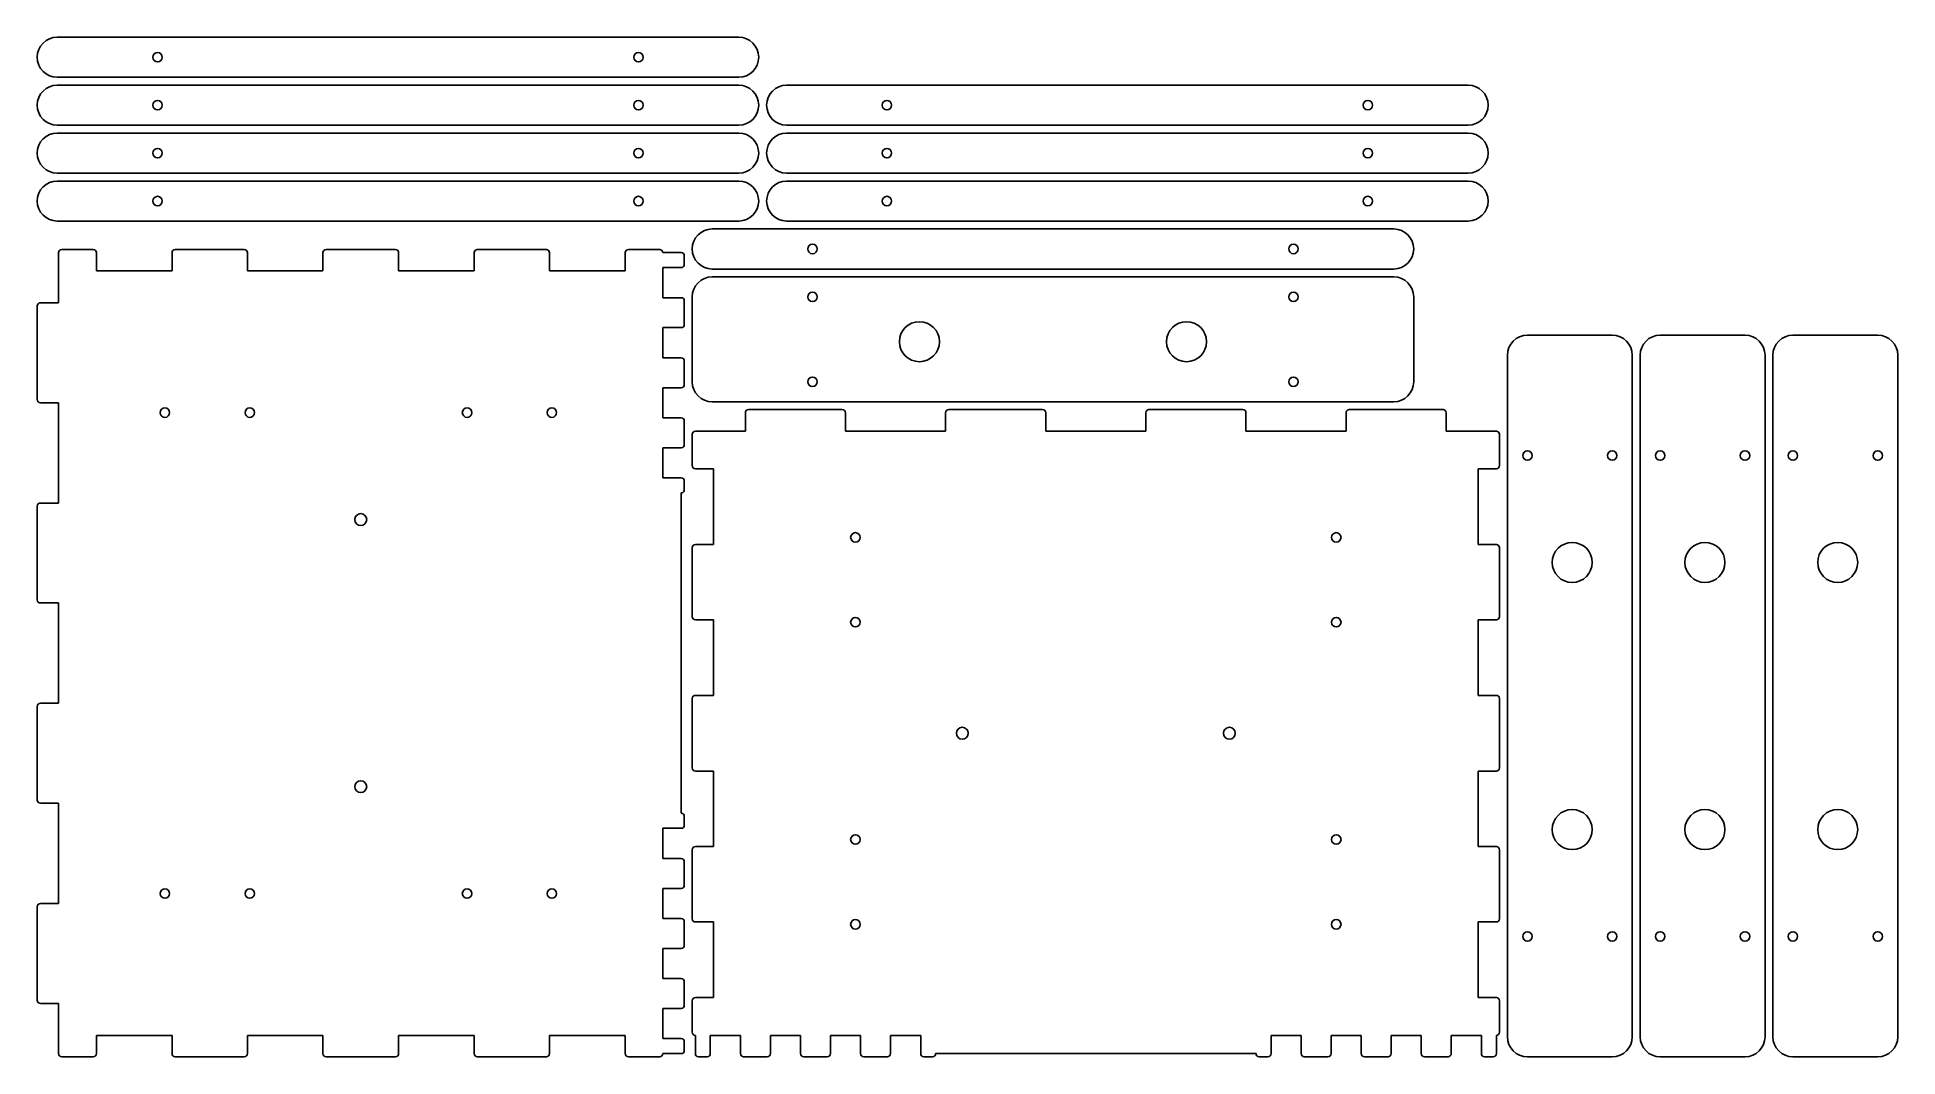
# Model space of a CAD drawing. Header units: millimetres. Extents: x 0 to 1180, y 0 to 647.
import ezdxf

# ---------------------------------------------------------------- set-up
doc = ezdxf.new("R2010")
doc.units = ezdxf.units.MM
doc.layers.add('SheetCutProfiles', color=7, linetype='CONTINUOUS')

msp = doc.modelspace()

# ---------------------------------------------------------------- linework, layer by layer
at = {"layer": 'SheetCutProfiles'}
for p, q in [((444.9, 646.6), (12.7, 646.6)), ((444.9, 621.2), (12.7, 621.2)), ((444.9, 616.2), (12.7, 616.2)), ((475.3, 616.2), (907.5, 616.2)), ((444.9, 590.8), (12.7, 590.8)), ((475.3, 590.8), (907.5, 590.8)), ((444.9, 585.8), (12.7, 585.8)), ((475.3, 585.8), (907.5, 585.8)), ((444.9, 560.4), (12.7, 560.4)), ((444.9, 555.4), (12.7, 555.4)), ((475.3, 560.4), (907.5, 560.4)), ((475.3, 555.4), (907.5, 555.4)), ((444.9, 530), (12.7, 530)), ((428.1, 525), (860.3, 525)), ((475.3, 530), (907.5, 530)), ((13.6, 478.2), (13.6, 510)), ((15.6, 512), (35.5, 512)), ((37.5, 510), (37.5, 498.4)), ((85.5, 498.4), (85.5, 510)), ((87.5, 512), (131.3, 512)), ((133.3, 510), (133.3, 498.4)), ((181.2, 498.4), (181.2, 510)), ((183.2, 512), (227.2, 512)), ((229.2, 510), (229.2, 498.4)), ((277.1, 498.4), (277.1, 510)), ((279.1, 512), (322.9, 512)), ((324.9, 510), (324.9, 498.4)), ((372.9, 498.4), (372.9, 510)), ((374.9, 512), (394.8, 512)), ((396.8, 510), (408.4, 510)), ((410.4, 502.5), (410.4, 508)), ((85.5, 498.4), (37.5, 498.4)), ((181.2, 498.4), (133.3, 498.4)), ((277.1, 498.4), (229.2, 498.4)), ((372.9, 498.4), (324.9, 498.4)), ((396.8, 481.4), (396.8, 500.5)), ((408.4, 500.5), (396.8, 500.5)), ((428.1, 499.6), (860.3, 499.6)), ((428.1, 494.6), (860.3, 494.6)), ((0, 416.8), (0, 476.2)), ((13.6, 478.2), (2, 478.2)), ((396.8, 481.4), (408.4, 481.4)), ((410.4, 464.4), (410.4, 479.4)), ((415.4, 428.1), (415.4, 481.9)), ((873, 428.1), (873, 481.9)), ((396.8, 443.3), (396.8, 462.4)), ((408.4, 462.4), (396.8, 462.4)), ((998.9, 457.6), (945.1, 457.6)), ((1083.1, 457.6), (1029.3, 457.6)), ((1167.3, 457.6), (1113.5, 457.6)), ((396.8, 443.3), (408.4, 443.3)), ((410.4, 426.3), (410.4, 441.3)), ((932.4, 444.9), (932.4, 12.7)), ((1011.6, 444.9), (1011.6, 12.7)), ((1016.6, 444.9), (1016.6, 12.7)), ((1095.8, 444.9), (1095.8, 12.7)), ((1100.8, 12.7), (1100.8, 444.9)), ((1180, 12.7), (1180, 444.9)), ((2, 414.8), (13.6, 414.8)), ((13.6, 351.2), (13.6, 414.8)), ((396.8, 405.2), (396.8, 424.3)), ((408.4, 424.3), (396.8, 424.3)), ((428.1, 415.4), (860.3, 415.4)), ((396.8, 405.2), (408.4, 405.2)), ((410.4, 388.2), (410.4, 403.2)), ((449.1, 396.8), (449.1, 408.4)), ((510.6, 410.4), (451.1, 410.4)), ((512.6, 408.4), (512.6, 396.8)), ((576.1, 396.8), (576.1, 408.4)), ((637.6, 410.4), (578.1, 410.4)), ((639.6, 408.4), (639.6, 396.8)), ((703.1, 396.8), (703.1, 408.4)), ((764.6, 410.4), (705.1, 410.4)), ((766.6, 408.4), (766.6, 396.8)), ((830.1, 396.8), (830.1, 408.4)), ((891.6, 410.4), (832.1, 410.4)), ((893.6, 408.4), (893.6, 396.8)), ((415.4, 394.8), (415.4, 374.9)), ((449.1, 396.8), (417.4, 396.8)), ((576.1, 396.8), (512.6, 396.8)), ((703.1, 396.8), (639.6, 396.8)), ((830.1, 396.8), (766.6, 396.8)), ((925.4, 396.8), (893.6, 396.8)), ((927.4, 394.8), (927.4, 374.9)), ((396.8, 367.1), (396.8, 386.2)), ((408.4, 386.2), (396.8, 386.2)), ((396.8, 367.1), (408.4, 367.1)), ((417.4, 372.9), (429, 372.9)), ((429, 324.9), (429, 372.9)), ((913.8, 372.9), (925.4, 372.9)), ((913.8, 324.9), (913.8, 372.9)), ((408.4, 154.4), (408.4, 357.6)), ((410.4, 359.6), (410.4, 365.1)), ((0, 289.8), (0, 349.2)), ((13.6, 351.2), (2, 351.2)), ((415.4, 322.9), (415.4, 279.1)), ((429, 324.9), (417.4, 324.9)), ((925.4, 324.9), (913.8, 324.9)), ((927.4, 322.9), (927.4, 279.1)), ((2, 287.8), (13.6, 287.8)), ((13.6, 224.2), (13.6, 287.8)), ((417.4, 277.1), (429, 277.1)), ((429, 229.2), (429, 277.1)), ((913.8, 277.1), (925.4, 277.1)), ((913.8, 229.2), (913.8, 277.1)), ((13.6, 224.2), (2, 224.2)), ((415.4, 227.2), (415.4, 183.2)), ((429, 229.2), (417.4, 229.2)), ((925.4, 229.2), (913.8, 229.2)), ((927.4, 227.2), (927.4, 183.2)), ((0, 162.8), (0, 222.2)), ((417.4, 181.2), (429, 181.2)), ((429, 133.3), (429, 181.2)), ((913.8, 181.2), (925.4, 181.2)), ((913.8, 133.3), (913.8, 181.2)), ((2, 160.8), (13.6, 160.8)), ((13.6, 97.2), (13.6, 160.8)), ((396.8, 125.8), (396.8, 144.9)), ((408.4, 144.9), (396.8, 144.9)), ((410.4, 146.9), (410.4, 152.4)), ((415.4, 131.3), (415.4, 87.5)), ((429, 133.3), (417.4, 133.3)), ((925.4, 133.3), (913.8, 133.3)), ((927.4, 131.3), (927.4, 87.5)), ((396.8, 125.8), (408.4, 125.8)), ((410.4, 108.8), (410.4, 123.8)), ((396.8, 87.7), (396.8, 106.8)), ((408.4, 106.8), (396.8, 106.8)), ((0, 35.8), (0, 95.2)), ((13.6, 97.2), (2, 97.2)), ((396.8, 87.7), (408.4, 87.7)), ((410.4, 70.7), (410.4, 85.7)), ((417.4, 85.5), (429, 85.5)), ((429, 37.5), (429, 85.5)), ((913.8, 85.5), (925.4, 85.5)), ((913.8, 37.5), (913.8, 85.5)), ((396.8, 49.6), (396.8, 68.7)), ((408.4, 68.7), (396.8, 68.7)), ((396.8, 49.6), (408.4, 49.6)), ((410.4, 32.6), (410.4, 47.6)), ((415.4, 35.5), (415.4, 15.6)), ((429, 37.5), (417.4, 37.5)), ((925.4, 37.5), (913.8, 37.5)), ((927.4, 35.5), (927.4, 15.6)), ((2, 33.8), (13.6, 33.8)), ((13.6, 2), (13.6, 33.8)), ((396.8, 11.5), (396.8, 30.6)), ((408.4, 30.6), (396.8, 30.6)), ((37.5, 13.6), (37.5, 2)), ((85.5, 13.6), (37.5, 13.6)), ((85.5, 2), (85.5, 13.6)), ((133.3, 13.6), (133.3, 2)), ((181.2, 13.6), (133.3, 13.6)), ((181.2, 2), (181.2, 13.6)), ((229.2, 13.6), (229.2, 2)), ((277.1, 13.6), (229.2, 13.6)), ((277.1, 2), (277.1, 13.6)), ((324.9, 13.6), (324.9, 2)), ((372.9, 13.6), (324.9, 13.6)), ((372.9, 2), (372.9, 13.6)), ((417.4, 13.6), (417.4, 2)), ((446, 13.6), (426.9, 13.6)), ((426.9, 2), (426.9, 13.6)), ((446, 13.6), (446, 2)), ((484.1, 13.6), (465, 13.6)), ((465, 2), (465, 13.6)), ((484.1, 13.6), (484.1, 2)), ((522.2, 13.6), (503.1, 13.6)), ((503.1, 2), (503.1, 13.6)), ((522.2, 13.6), (522.2, 2)), ((560.3, 13.6), (541.2, 13.6)), ((541.2, 2), (541.2, 13.6)), ((560.3, 13.6), (560.3, 2)), ((801.6, 13.6), (782.5, 13.6)), ((782.5, 2), (782.5, 13.6)), ((801.6, 13.6), (801.6, 2)), ((839.7, 13.6), (820.6, 13.6)), ((820.6, 2), (820.6, 13.6)), ((839.7, 13.6), (839.7, 2)), ((877.8, 13.6), (858.7, 13.6)), ((858.7, 2), (858.7, 13.6)), ((877.8, 13.6), (877.8, 2)), ((915.9, 13.6), (896.8, 13.6)), ((896.8, 2), (896.8, 13.6)), ((915.9, 13.6), (915.9, 2)), ((925.4, 13.6), (925.4, 2)), ((15.6, 0), (35.5, 0)), ((87.5, 0), (131.3, 0)), ((183.2, 0), (227.2, 0)), ((279.1, 0), (322.9, 0)), ((374.9, 0), (394.8, 0)), ((396.8, 11.5), (408.4, 11.5)), ((396.8, 2), (408.4, 2)), ((410.4, 4), (410.4, 9.5)), ((424.9, 0), (419.4, 0)), ((463, 0), (448, 0)), ((501.1, 0), (486.1, 0)), ((539.2, 0), (524.2, 0)), ((567.8, 0), (562.3, 0)), ((773, 2), (569.8, 2)), ((780.5, 0), (775, 0)), ((818.6, 0), (803.6, 0)), ((856.7, 0), (841.7, 0)), ((894.8, 0), (879.8, 0)), ((923.4, 0), (917.9, 0)), ((998.9, 0), (945.1, 0)), ((1083.1, 0), (1029.3, 0)), ((1167.3, 0), (1113.5, 0))]:
    msp.add_line(p, q, dxfattribs=at)
for centre, radius in [((76.3, 633.9), 3), ((381.3, 633.9), 3), ((76.3, 603.5), 3), ((381.3, 603.5), 3), ((538.9, 603.5), 3), ((843.9, 603.5), 3), ((76.3, 573.1), 3), ((381.3, 573.1), 3), ((538.9, 573.1), 3), ((843.9, 573.1), 3), ((76.3, 542.7), 3), ((381.3, 542.7), 3), ((538.9, 542.7), 3), ((843.9, 542.7), 3), ((491.7, 512.3), 3), ((796.7, 512.3), 3), ((491.7, 481.9), 3), ((796.7, 481.9), 3), ((559.5, 453.5), 12.7), ((728.9, 453.5), 12.7), ((491.7, 428.1), 3), ((796.7, 428.1), 3), ((81, 408.5), 3), ((134.8, 408.5), 3), ((272.6, 408.5), 3), ((326.4, 408.5), 3), ((945.1, 381.3), 3), ((998.9, 381.3), 3), ((1029.3, 381.3), 3), ((1083.1, 381.3), 3), ((1113.5, 381.3), 3), ((1167.3, 381.3), 3), ((205.2, 340.7), 3.75), ((518.9, 329.4), 3), ((823.9, 329.4), 3), ((973.5, 313.5), 12.7), ((1057.7, 313.5), 12.7), ((1141.9, 313.5), 12.7), ((518.9, 275.6), 3), ((823.9, 275.6), 3), ((586.7, 205.2), 3.75), ((756.1, 205.2), 3.75), ((205.2, 171.3), 3.75), ((973.5, 144.1), 12.7), ((1057.7, 144.1), 12.7), ((1141.9, 144.1), 12.7), ((518.9, 137.8), 3), ((823.9, 137.8), 3), ((81, 103.5), 3), ((134.8, 103.5), 3), ((272.6, 103.5), 3), ((326.4, 103.5), 3), ((518.9, 84), 3), ((823.9, 84), 3), ((945.1, 76.3), 3), ((998.9, 76.3), 3), ((1029.3, 76.3), 3), ((1083.1, 76.3), 3), ((1113.5, 76.3), 3), ((1167.3, 76.3), 3)]:
    msp.add_circle(centre, radius, dxfattribs=at)
for centre, radius, start, end in [((12.7, 633.9), 12.7, 90, -90), ((444.9, 633.9), 12.7, -90, 90), ((12.7, 603.5), 12.7, 90, -90), ((444.9, 603.5), 12.7, -90, 90), ((475.3, 603.5), 12.7, 90, -90), ((907.5, 603.5), 12.7, -90, 90), ((12.7, 573.1), 12.7, 90, -90), ((444.9, 573.1), 12.7, -90, 90), ((475.3, 573.1), 12.7, 90, -90), ((907.5, 573.1), 12.7, -90, 90), ((12.7, 542.7), 12.7, 90, -90), ((444.9, 542.7), 12.7, -90, 90), ((475.3, 542.7), 12.7, 90, -90), ((907.5, 542.7), 12.7, -90, 90), ((428.1, 512.3), 12.7, 90, -90), ((860.3, 512.3), 12.7, -90, 90), ((15.6, 510), 2, 90, 180), ((35.5, 510), 2, 0, 90), ((87.5, 510), 2, 90, 180), ((131.3, 510), 2, 0, 90), ((183.2, 510), 2, 90, 180), ((227.2, 510), 2, 0, 90), ((279.1, 510), 2, 90, 180), ((322.9, 510), 2, 0, 90), ((374.9, 510), 2, 90, 180), ((394.8, 510), 2, 0, 90), ((408.4, 508), 2, 0, 90), ((408.4, 502.5), 2, -90, 0), ((428.1, 481.9), 12.7, 90, 180), ((860.3, 481.9), 12.7, 0, 90), ((2, 476.2), 2, 90, 180), ((408.4, 479.4), 2, 0, 90), ((408.4, 464.4), 2, -90, 0), ((945.1, 444.9), 12.7, 90, 180), ((998.9, 444.9), 12.7, 0, 90), ((1029.3, 444.9), 12.7, 90, 180), ((1083.1, 444.9), 12.7, 0, 90), ((1113.5, 444.9), 12.7, 90, 180), ((1167.3, 444.9), 12.7, 0, 90), ((408.4, 441.3), 2, 0, 90), ((408.4, 426.3), 2, -90, 0), ((428.1, 428.1), 12.7, 180, -90), ((860.3, 428.1), 12.7, -90, 0), ((2, 416.8), 2, 180, -90), ((408.4, 403.2), 2, 0, 90), ((451.1, 408.4), 2, 90, 180), ((510.6, 408.4), 2, 0, 90), ((578.1, 408.4), 2, 90, 180), ((637.6, 408.4), 2, 0, 90), ((705.1, 408.4), 2, 90, 180), ((764.6, 408.4), 2, 0, 90), ((832.1, 408.4), 2, 90, 180), ((891.6, 408.4), 2, 0, 90), ((417.4, 394.8), 2, 90, 180), ((925.4, 394.8), 2, 0, 90), ((408.4, 388.2), 2, -90, 0), ((408.4, 365.1), 2, 0, 90), ((417.4, 374.9), 2, 180, -90), ((925.4, 374.9), 2, -90, 0), ((408.4, 359.6), 2, -90, 0), ((2, 349.2), 2, 90, 180), ((417.4, 322.9), 2, 90, 180), ((925.4, 322.9), 2, 0, 90), ((2, 289.8), 2, 180, -90), ((417.4, 279.1), 2, 180, -90), ((925.4, 279.1), 2, -90, 0), ((2, 222.2), 2, 90, 180), ((417.4, 227.2), 2, 90, 180), ((925.4, 227.2), 2, 0, 90), ((417.4, 183.2), 2, 180, -90), ((925.4, 183.2), 2, -90, 0), ((2, 162.8), 2, 180, -90), ((408.4, 152.4), 2, 0, 90), ((408.4, 146.9), 2, -90, 0), ((417.4, 131.3), 2, 90, 180), ((925.4, 131.3), 2, 0, 90), ((408.4, 123.8), 2, 0, 90), ((408.4, 108.8), 2, -90, 0), ((2, 95.2), 2, 90, 180), ((408.4, 85.7), 2, 0, 90), ((417.4, 87.5), 2, 180, -90), ((925.4, 87.5), 2, -90, 0), ((408.4, 70.7), 2, -90, 0), ((408.4, 47.6), 2, 0, 90), ((2, 35.8), 2, 180, -90), ((417.4, 35.5), 2, 90, 180), ((925.4, 35.5), 2, 0, 90), ((408.4, 32.6), 2, -90, 0), ((417.4, 15.6), 2, 180, -90), ((925.4, 15.6), 2, -90, 0), ((945.1, 12.7), 12.7, 180, -90), ((998.9, 12.7), 12.7, -90, 0), ((1029.3, 12.7), 12.7, 180, -90), ((1083.1, 12.7), 12.7, -90, 0), ((1113.5, 12.7), 12.7, 180, -90), ((1167.3, 12.7), 12.7, -90, 0), ((15.6, 2), 2, 180, -90), ((35.5, 2), 2, -90, 0), ((87.5, 2), 2, 180, -90), ((131.3, 2), 2, -90, 0), ((183.2, 2), 2, 180, -90), ((227.2, 2), 2, -90, 0), ((279.1, 2), 2, 180, -90), ((322.9, 2), 2, -90, 0), ((374.9, 2), 2, 180, -90), ((394.8, 2), 2, -90, 0), ((408.4, 9.5), 2, 0, 90), ((408.4, 4), 2, -90, 0), ((419.4, 2), 2, 180, -90), ((424.9, 2), 2, -90, 0), ((448, 2), 2, 180, -90), ((463, 2), 2, -90, 0), ((486.1, 2), 2, 180, -90), ((501.1, 2), 2, -90, 0), ((524.2, 2), 2, 180, -90), ((539.2, 2), 2, -90, 0), ((562.3, 2), 2, 180, -90), ((567.8, 2), 2, -90, 0), ((775, 2), 2, 180, -90), ((780.5, 2), 2, -90, 0), ((803.6, 2), 2, 180, -90), ((818.6, 2), 2, -90, 0), ((841.7, 2), 2, 180, -90), ((856.7, 2), 2, -90, 0), ((879.8, 2), 2, 180, -90), ((894.8, 2), 2, -90, 0), ((917.9, 2), 2, 180, -90), ((923.4, 2), 2, -90, 0)]:
    msp.add_arc(centre, radius, start, end, dxfattribs=at)

doc.saveas('drawing.dxf')
